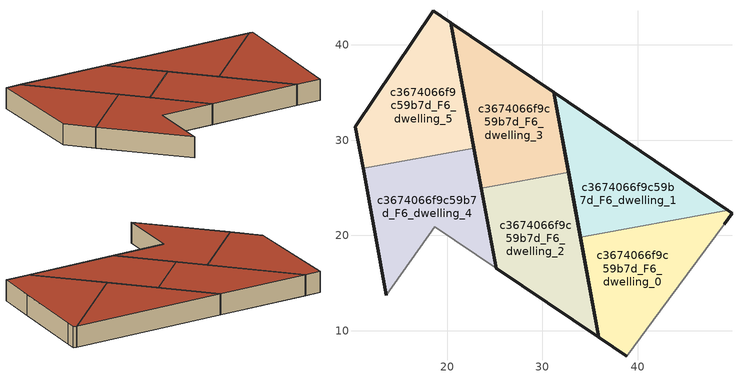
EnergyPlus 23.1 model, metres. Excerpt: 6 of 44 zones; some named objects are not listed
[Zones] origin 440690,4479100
c3674066f9c59b7d_F6_dwelling_0
 floor to c3674066f9c59b7d_F5_dwelling_0 (EU_floor_Construction): 42.39,12.1 49.08,21.19 49.91,22.33 49.48,22.63 34,19.78 35.93,9.28 38.85,7.32 z18
 wall outside (EU_wall_Construction): 49.48,22.63 49.91,22.33 49.08,21.19 / 38.85,7.32 35.93,9.28 34,19.78 z18:21
 wall adiabatic (EU_wall_Construction): 49.08,21.19 42.39,12.1 38.85,7.32 z18:21
 wall to c3674066f9c59b7d_F6_dwelling_1 (EU_wall_Construction): 34,19.78 49.48,22.63 z18:21
 roof outside (EU_roof_Construction): 49.91,22.33 49.08,21.19 42.39,12.1 38.85,7.32 35.93,9.28 34,19.78 49.48,22.63 z21
c3674066f9c59b7d_F6_dwelling_1
 floor to c3674066f9c59b7d_F5_dwelling_1 (EU_floor_Construction): 49.48,22.63 31.2,35.01 34,19.78 z18
 wall outside (EU_wall_Construction): 34,19.78 31.2,35.01 49.48,22.63 z18:21
 roof outside (EU_roof_Construction): 49.48,22.63 34,19.78 31.2,35.01 z21
c3674066f9c59b7d_F6_dwelling_2
 floor to c3674066f9c59b7d_F5_dwelling_2 (EU_floor_Construction): 35.93,9.28 32.74,26.64 23.59,24.95 25.13,16.54 z18
 wall outside (EU_wall_Construction): 32.74,26.64 35.93,9.28 25.13,16.54 23.59,24.95 z18:21
 wall to c3674066f9c59b7d_F6_dwelling_3 (EU_wall_Construction): 23.59,24.95 32.74,26.64 z18:21
 roof outside (EU_roof_Construction): 32.74,26.64 35.93,9.28 25.13,16.54 23.59,24.95 z21
c3674066f9c59b7d_F6_dwelling_3
 floor to c3674066f9c59b7d_F5_dwelling_3 (EU_floor_Construction): 32.74,26.64 31.2,35.01 20.39,42.34 23.59,24.95 z18
 wall outside (EU_wall_Construction): 23.59,24.95 20.39,42.34 31.2,35.01 32.74,26.64 z18:21
 roof outside (EU_roof_Construction): 31.2,35.01 32.74,26.64 23.59,24.95 20.39,42.34 z21
c3674066f9c59b7d_F6_dwelling_4
 floor to c3674066f9c59b7d_F5_dwelling_4 (EU_floor_Construction): 25.13,16.54 22.81,29.17 11.17,27.03 13.61,13.74 18.68,20.88 z18
 wall outside (EU_wall_Construction): 13.61,13.74 11.17,27.03 / 22.81,29.17 25.13,16.54 z18:21
 wall adiabatic (EU_wall_Construction): 25.13,16.54 18.68,20.88 13.61,13.74 z18:21
 wall to c3674066f9c59b7d_F6_dwelling_5 (EU_wall_Construction): 11.17,27.03 22.81,29.17 z18:21
 roof outside (EU_roof_Construction): 22.81,29.17 25.13,16.54 18.68,20.88 13.61,13.74 11.17,27.03 z21
c3674066f9c59b7d_F6_dwelling_5
 floor to c3674066f9c59b7d_F5_dwelling_5 (EU_floor_Construction): 22.81,29.17 20.39,42.34 18.55,43.59 10.37,31.4 11.17,27.03 z18
 wall outside (EU_wall_Construction): 11.17,27.03 10.37,31.4 18.55,43.59 20.39,42.34 22.81,29.17 z18:21
 roof outside (EU_roof_Construction): 20.39,42.34 22.81,29.17 11.17,27.03 10.37,31.4 18.55,43.59 z21
[Building]
EU S2 Campaign: North Axis=0; Terrain=City; Solar Distribution=FullExterior
[Site:Location]
Madrid: Latitude=40.5; Longitude=-3.5; Time Zone=1; Elevation=609
[SizingPeriod:WeatherFileDays]
AnnualSizingPeriod: Begin Month=1; Begin Day of Month=1; End Month=12; End Day of Month=31; Day of Week for Start Day=Monday; Use Weather File Daylight Saving Period=No; Use Weather File Rain and Snow Indicators=No
[MATERIAL]
EU_InternalMass_Material: Roughness=MediumRough; Thickness=0.1; Conductivity=1; Density=1800; Specific Heat=900; Thermal Absorptance=0.9; Solar Absorptance=0.7; Visible Absorptance=0.7
[MATERIAL:NOMASS] Roughness=MediumRough; Thermal Absorptance=0.9; Solar Absorptance=0.7; Visible Absorptance=0.7
Name | Thermal Resistance
EU_wall_NoMass | 1.60022
EU_roof_NoMass | 1.57597
EU_floor_NoMass | 0.470652
[CONSTRUCTION]
EU_wall_Construction: EU_wall_NoMass
EU_roof_Construction: EU_roof_NoMass
EU_floor_Construction: EU_floor_NoMass
EU_InternalMass_Construction: EU_InternalMass_Material
[ZONE] Type=1; Multiplier=1; Ceiling Height=autocalculate; Floor Area=autocalculate; Part of Total Floor Area=Yes
Name | Volume
c3674066f9c59b7d_F6_dwelling_0 | 365.674
c3674066f9c59b7d_F6_dwelling_1 | 365.646
c3674066f9c59b7d_F6_dwelling_2 | 365.638
c3674066f9c59b7d_F6_dwelling_3 | 365.64
c3674066f9c59b7d_F6_dwelling_4 | 365.632
c3674066f9c59b7d_F6_dwelling_5 | 365.651
[INTERNALMASS] Construction=EU_InternalMass_Construction
Name | Zone or ZoneList | Surface Area
c3674066f9c59b7d_F6_dwelling_0_EU_InternalMass | c3674066f9c59b7d_F6_dwelling_0 | 142.194
c3674066f9c59b7d_F6_dwelling_1_EU_InternalMass | c3674066f9c59b7d_F6_dwelling_1 | 142.202
c3674066f9c59b7d_F6_dwelling_2_EU_InternalMass | c3674066f9c59b7d_F6_dwelling_2 | 142.196
c3674066f9c59b7d_F6_dwelling_3_EU_InternalMass | c3674066f9c59b7d_F6_dwelling_3 | 142.201
c3674066f9c59b7d_F6_dwelling_4_EU_InternalMass | c3674066f9c59b7d_F6_dwelling_4 | 142.198
c3674066f9c59b7d_F6_dwelling_5_EU_InternalMass | c3674066f9c59b7d_F6_dwelling_5 | 142.197
[OTHEREQUIPMENT] Fuel Type=Electricity; Design Level Calculation Method=Watts/Area; Power per Zone Floor Area=1; Fraction Latent=0; Fraction Radiant=0; Fraction Lost=0; Carbon Dioxide Generation Rate=0; EndUse Subcategory=EU_Step8_InternalGains
Name | Zone or ZoneList or Space or SpaceList | Schedule
EU_Step8_InternalGain_c3674066f9c59b7d_F6_dwelling_0_f000 | c3674066f9c59b7d_F6_dwelling_0 | EU_Step8_GainSchedule_c3674066f9c59b7d_F6_dwelling_0_f000
EU_Step8_InternalGain_c3674066f9c59b7d_F6_dwelling_1_f000 | c3674066f9c59b7d_F6_dwelling_1 | EU_Step8_GainSchedule_c3674066f9c59b7d_F6_dwelling_1_f000
EU_Step8_InternalGain_c3674066f9c59b7d_F6_dwelling_2_f000 | c3674066f9c59b7d_F6_dwelling_2 | EU_Step8_GainSchedule_c3674066f9c59b7d_F6_dwelling_2_f000
EU_Step8_InternalGain_c3674066f9c59b7d_F6_dwelling_3_f000 | c3674066f9c59b7d_F6_dwelling_3 | EU_Step8_GainSchedule_c3674066f9c59b7d_F6_dwelling_3_f000
EU_Step8_InternalGain_c3674066f9c59b7d_F6_dwelling_4_f000 | c3674066f9c59b7d_F6_dwelling_4 | EU_Step8_GainSchedule_c3674066f9c59b7d_F6_dwelling_4_f000
EU_Step8_InternalGain_c3674066f9c59b7d_F6_dwelling_5_f000 | c3674066f9c59b7d_F6_dwelling_5 | EU_Step8_GainSchedule_c3674066f9c59b7d_F6_dwelling_5_f000
[ZONEVENTILATION:DESIGNFLOWRATE] Schedule=EU_AlwaysOn; Design Flow Rate Calculation Method=AirChanges/Hour; Air Changes per Hour=0.480704; Ventilation Type=Natural; Fan Pressure Rise=0; Fan Total Efficiency=1; Constant Term Coefficient=1; Temperature Term Coefficient=0; Velocity Term Coefficient=0; Velocity Squared Term Coefficient=0; Minimum Indoor Temperature=-100; Maximum Indoor Temperature=100; Delta Temperature=-100; Minimum Outdoor Temperature=-100; Maximum Outdoor Temperature=100; Maximum Wind Speed=40
Name | Zone or ZoneList or Space or SpaceList
EU_ConstantAir_c3674066f9c59b7d_F6_dwelling_0 | c3674066f9c59b7d_F6_dwelling_0
EU_ConstantAir_c3674066f9c59b7d_F6_dwelling_1 | c3674066f9c59b7d_F6_dwelling_1
EU_ConstantAir_c3674066f9c59b7d_F6_dwelling_2 | c3674066f9c59b7d_F6_dwelling_2
EU_ConstantAir_c3674066f9c59b7d_F6_dwelling_3 | c3674066f9c59b7d_F6_dwelling_3
EU_ConstantAir_c3674066f9c59b7d_F6_dwelling_4 | c3674066f9c59b7d_F6_dwelling_4
EU_ConstantAir_c3674066f9c59b7d_F6_dwelling_5 | c3674066f9c59b7d_F6_dwelling_5
[HVACTEMPLATE:ZONE:IDEALLOADSAIRSYSTEM] System Availability Schedule=EU_AlwaysOn; Maximum Heating Supply Air Temperature=50; Minimum Cooling Supply Air Temperature=13; Maximum Heating Supply Air Humidity Ratio=0.0156; Minimum Cooling Supply Air Humidity Ratio=0.0077; Heating Limit=NoLimit; Cooling Limit=NoLimit; Heating Availability Schedule=EU_AlwaysOn; Cooling Availability Schedule=EU_CoolingOff; Dehumidification Control Type=ConstantSensibleHeatRatio; Cooling Sensible Heat Ratio=0.7; Dehumidification Setpoint=60; Humidification Control Type=None; Humidification Setpoint=30; Outdoor Air Method=None; Outdoor Air Flow Rate per Person=0.00944; Outdoor Air Flow Rate per Zone Floor Area=0; Outdoor Air Flow Rate per Zone=0; Demand Controlled Ventilation Type=None; Outdoor Air Economizer Type=NoEconomizer; Heat Recovery Type=None; Sensible Heat Recovery Effectiveness=0.7; Latent Heat Recovery Effectiveness=0.65
Name | Template Thermostat
c3674066f9c59b7d_F6_dwelling_0 | EU_HeatOnly_c3674066f9c59b7d_F6_dwelling_0
c3674066f9c59b7d_F6_dwelling_1 | EU_HeatOnly_c3674066f9c59b7d_F6_dwelling_1
c3674066f9c59b7d_F6_dwelling_2 | EU_HeatOnly_c3674066f9c59b7d_F6_dwelling_2
c3674066f9c59b7d_F6_dwelling_3 | EU_HeatOnly_c3674066f9c59b7d_F6_dwelling_3
c3674066f9c59b7d_F6_dwelling_4 | EU_HeatOnly_c3674066f9c59b7d_F6_dwelling_4
c3674066f9c59b7d_F6_dwelling_5 | EU_HeatOnly_c3674066f9c59b7d_F6_dwelling_5
[SIZING:ZONE] Zone Cooling Design Supply Air Temperature Input Method=SupplyAirTemperature; Zone Cooling Design Supply Air Temperature=13; Zone Heating Design Supply Air Temperature Input Method=SupplyAirTemperature; Zone Heating Design Supply Air Temperature=50; Zone Cooling Design Supply Air Humidity Ratio=0.008; Zone Heating Design Supply Air Humidity Ratio=0.008; Cooling Design Air Flow Method=DesignDay; Cooling Design Air Flow Rate=0; Cooling Minimum Air Flow per Zone Floor Area=0.000762; Cooling Minimum Air Flow=0; Cooling Minimum Air Flow Fraction=0.2; Heating Design Air Flow Method=DesignDay; Heating Design Air Flow Rate=0; Heating Maximum Air Flow per Zone Floor Area=0.002032; Heating Maximum Air Flow=0.141576; Heating Maximum Air Flow Fraction=0.3; Account for Dedicated Outdoor Air System=No; Dedicated Outdoor Air System Control Strategy=NeutralSupplyAir; Dedicated Outdoor Air Low Setpoint Temperature for Design=autosize; Dedicated Outdoor Air High Setpoint Temperature for Design=autosize; Zone Load Sizing Method=Sensible Load Only No Latent Load; Zone Latent Cooling Design Supply Air Humidity Ratio Input Method=HumidityRatioDifference; Zone Cooling Design Supply Air Humidity Ratio Difference=0.005; Zone Latent Heating Design Supply Air Humidity Ratio Input Method=HumidityRatioDifference; Zone Humidification Design Supply Air Humidity Ratio Difference=0.005
c3674066f9c59b7d_F6_dwelling_0; c3674066f9c59b7d_F6_dwelling_1; c3674066f9c59b7d_F6_dwelling_2; c3674066f9c59b7d_F6_dwelling_3; c3674066f9c59b7d_F6_dwelling_4; c3674066f9c59b7d_F6_dwelling_5
[SCHEDULE:CONSTANT]
Name | Hourly Value
EU_AlwaysOn | 1
EU_CoolingOff | 0
[SCHEDULE:FILE] Column Number=1; Rows to Skip at Top=0; Number of Hours of Data=8760; Column Separator=Comma; Interpolate to Timestep=No; Minutes per Item=60; Adjust Schedule for Daylight Savings=Yes
Name | File
EU_Step8_GainSchedule_c3674066f9c59b7d_F6_dwelling_0_f000 | ../../schedules/c3674066f9c59b7d/c3674066f9c59b7d_F6_dwelling_0_f000_gain.csv
EU_Step8_GainSchedule_c3674066f9c59b7d_F6_dwelling_1_f000 | ../../schedules/c3674066f9c59b7d/c3674066f9c59b7d_F6_dwelling_1_f000_gain.csv
EU_Step8_GainSchedule_c3674066f9c59b7d_F6_dwelling_2_f000 | ../../schedules/c3674066f9c59b7d/c3674066f9c59b7d_F6_dwelling_2_f000_gain.csv
EU_Step8_GainSchedule_c3674066f9c59b7d_F6_dwelling_3_f000 | ../../schedules/c3674066f9c59b7d/c3674066f9c59b7d_F6_dwelling_3_f000_gain.csv
EU_Step8_GainSchedule_c3674066f9c59b7d_F6_dwelling_4_f000 | ../../schedules/c3674066f9c59b7d/c3674066f9c59b7d_F6_dwelling_4_f000_gain.csv
EU_Step8_GainSchedule_c3674066f9c59b7d_F6_dwelling_5_f000 | ../../schedules/c3674066f9c59b7d/c3674066f9c59b7d_F6_dwelling_5_f000_gain.csv
